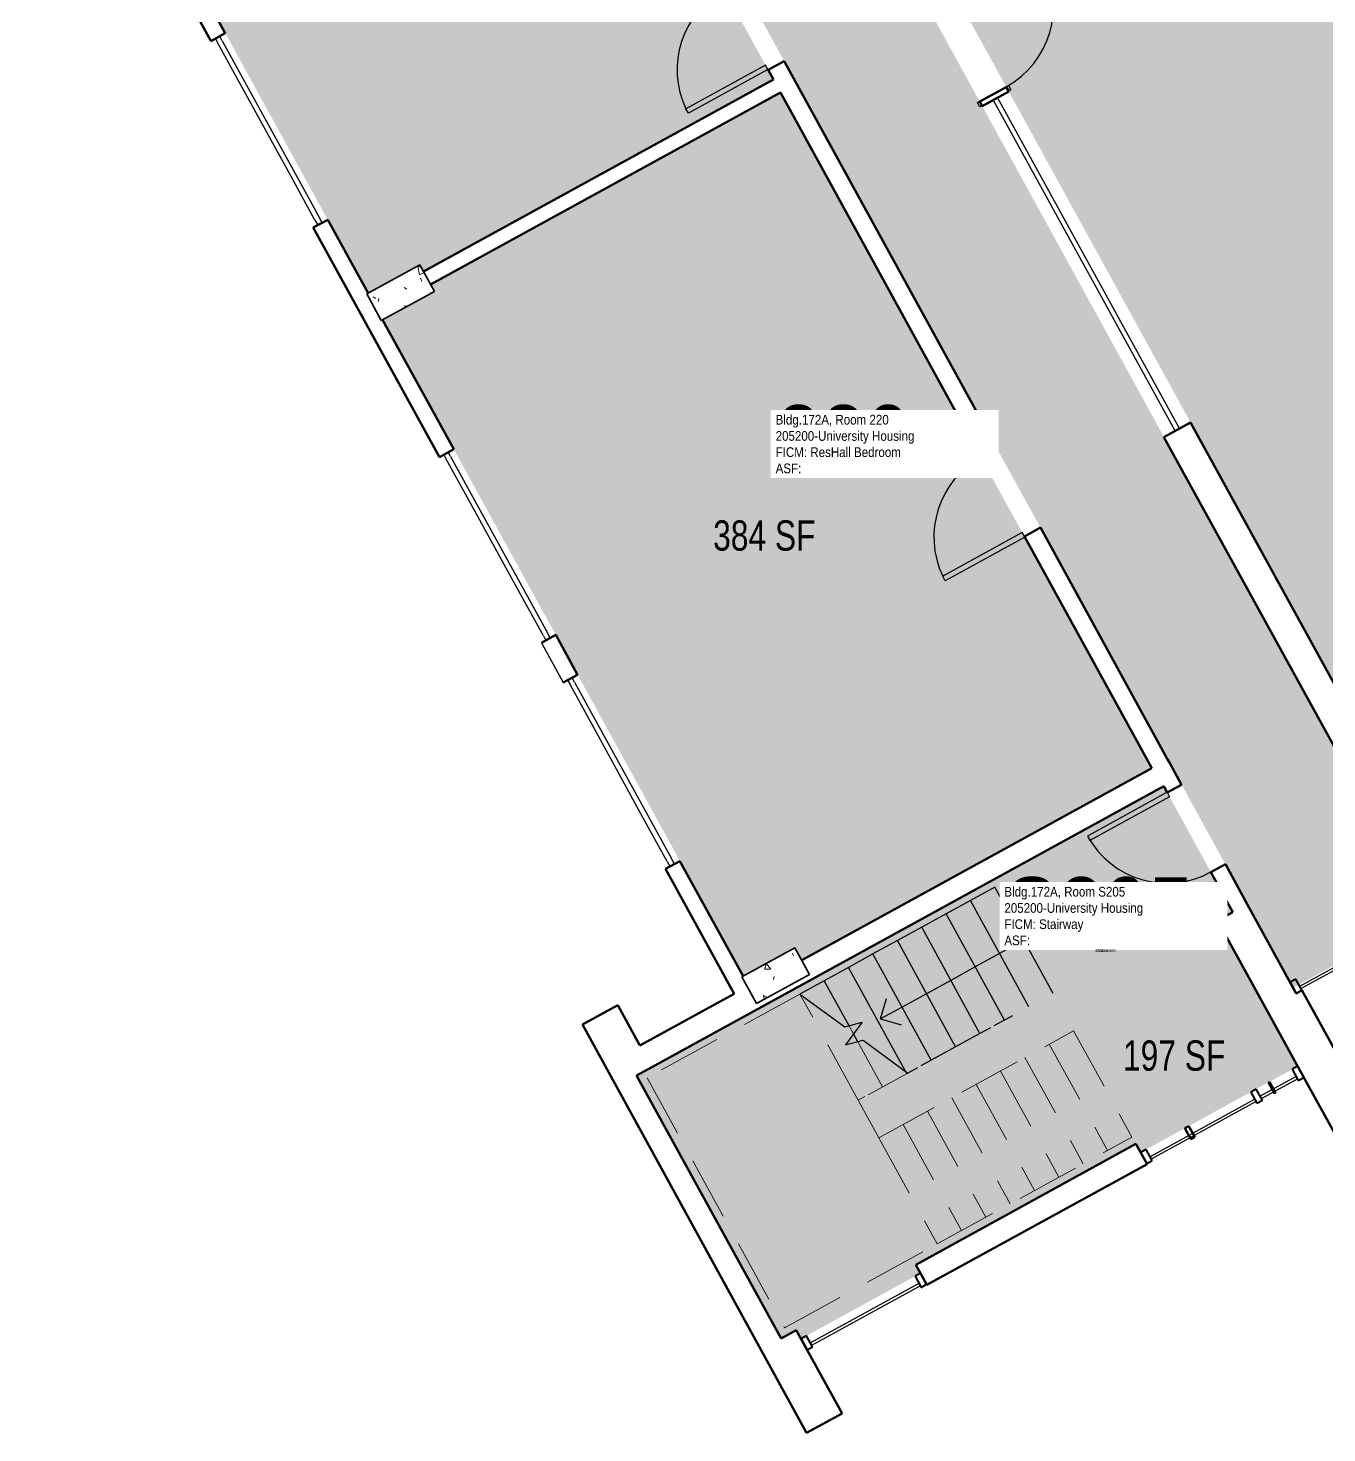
# Model space of a CAD drawing. Header units: inches. Extents: x 69231989 to 69233836, y 27661192 to 27663761.
# Drawn here: x 69232745 to 69233260, y 27661192 to 27661748 of the extents above; entities that cross this region are included whole.
import ezdxf
from ezdxf.enums import TextEntityAlignment as Align

# ---------------------------------------------------------------- set-up
doc = ezdxf.new("R2010")
doc.units = ezdxf.units.IN
doc.header["$LTSCALE"] = 100
doc.header["$MEASUREMENT"] = 0
doc.linetypes.add('DASHED2', pattern=[0.375, 0.25, -0.125])
for name, color, linetype in [('A-COLS', 5, 'CONTINUOUS'), ('A-DOOR', 2, 'CONTINUOUS'), ('A-FLOR', 3, 'CONTINUOUS'), ('A-GLAZ', 1, 'CONTINUOUS'), ('A-IDEN-RNUM', 7, 'CONTINUOUS'), ('A-IDEN-SNUM', 4, 'CONTINUOUS'), ('A-IDEN-VNUM', 4, 'CONTINUOUS'), ('A-WALL', 5, 'CONTINUOUS'), ('AREA-TEXT', 3, 'CONTINUOUS'), ('Rooms-Category-Color', 7, 'CONTINUOUS'), ('Rooms-College-Color', 7, 'CONTINUOUS'), ('Rooms-Department-Color', 7, 'CONTINUOUS'), ('Rooms-Division-Color', 7, 'CONTINUOUS'), ('Rooms-Information', 7, 'CONTINUOUS')]:
    doc.layers.add(name, color=color, linetype=linetype)
doc.styles.add('Arial', font='arial.ttf')
doc.styles.add('CP_AREA', font='arial.ttf', dxfattribs={"height": 15})
doc.styles.add('CP_ROOMSNUMBER', font='arial.ttf', dxfattribs={"height": 1})
doc.styles.add('CP_ROOMVNUMBER', font='arial.ttf', dxfattribs={"width": 0.85, "height": 0.075})

msp = doc.modelspace()

# ---------------------------------------------------------------- hatches: boundary and pattern name
at = {"layer": 'A-COLS', "lineweight": 5}
h = msp.add_hatch(dxfattribs=at)
h.set_pattern_fill('FP_25', color=256, angle=-241.2372, style=0, pattern_type=2)
h.set_pattern_definition([(338.7628, (69232586.704, 27662656.86), (6.5773, -26.8542), [2.88, -31.68]), (283.7628, (69232586.704, 27662656.86), (25.6356, 14.3354), [2.304, -25.344]), (29.2138, (69232587.252, 27662654.623), (32.21264, -12.5194), [2.448, -26.924]), (334.9468, (69232593.976, 27662659.33), (7.1632, -40.8486), [4.32, -47.52]), (25.399, (69232594.573, 27662655.927), (46.9627, -21.9517), [3.671, -40.386]), (279.947, (69232593.976, 27662659.33), (46.9628, -21.9519), [3.456, -38.016]), (309.7628, (69232593.393, 27662655.078), (-7.26654, -26.67593), [2.88, -31.68]), (254.7628, (69232593.393, 27662655.078), (29.3713, 0.1096), [2.304, -25.344]), (0.2138, (69232592.787, 27662652.854), (22.1043, -26.5667), [2.448, -26.924]), (326.2628, (69232586.704, 27662656.86), (12.25358, 3.66953), [1.267, -23.77, 1.267, -24.461, -25.44]), (326.2628, (69232586.704, 27662656.86), (12.25358, 3.66953), [-50.765, 1.267, -24.173]), (296.2628, (69232586.704, 27662656.86), (17.58944, -4.69334), [1.267, -13.402, 1.267, -23.194, -9.696]), (296.2628, (69232586.704, 27662656.86), (17.58944, -4.69334), [-39.13, 1.267, -8.429]), (256.2628, (69232583.949, 27662664.969), (5.77381, -19.68828), [1.267, -8.333, 1.267, -28.685, -39.744]), (256.2628, (69232583.949, 27662664.969), (5.77381, -19.68828), [-39.552, 1.267, -38.477]), (246.2628, (69232582.715, 27662668.604), (10.8433, -19.96816), [1.267, -11.213, 1.267, -18.624, -28.224]), (246.2628, (69232582.715, 27662668.604), (10.8433, -19.96816), [-32.371, 1.267, -26.957])])
h.paths.add_polyline_path([(69232879.39, 27661642.98), (69232885.16, 27661632.46), (69232906.2, 27661644.01), (69232900.43, 27661654.53)], flags=0)
h = msp.add_hatch(dxfattribs=at)
h.set_pattern_fill('FP_26', color=256, angle=-241.2372, style=0, pattern_type=2)
h.set_pattern_definition([(338.7628, (69232586.704, 27662656.86), (6.5773, -26.8542), [2.88, -31.68]), (283.7628, (69232586.704, 27662656.86), (25.6356, 14.3354), [2.304, -25.344]), (29.2138, (69232587.252, 27662654.623), (32.21264, -12.5194), [2.448, -26.924]), (334.9468, (69232593.976, 27662659.33), (7.1632, -40.8486), [4.32, -47.52]), (25.3988, (69232594.573, 27662655.927), (46.9627, -21.9517), [3.671, -40.386]), (279.9468, (69232593.976, 27662659.33), (46.9628, -21.9519), [3.456, -38.016]), (309.7628, (69232593.393, 27662655.077), (-7.26654, -26.67593), [2.88, -31.68]), (254.7628, (69232593.393, 27662655.077), (29.3713, 0.1096), [2.304, -25.344]), (0.2138, (69232592.787, 27662652.854), (22.1043, -26.5667), [2.448, -26.924]), (326.2628, (69232586.704, 27662656.861), (12.253576, 3.66953), [1.267, -23.77, 1.267, -24.461, -25.44]), (326.2628, (69232586.704, 27662656.861), (12.253576, 3.66953), [-50.765, 1.267, -24.173]), (296.2628, (69232586.704, 27662656.86), (17.58944, -4.69334), [1.267, -13.402, 1.267, -23.194, -9.696]), (296.2628, (69232586.704, 27662656.86), (17.58944, -4.69334), [-39.13, 1.267, -8.429]), (256.2628, (69232583.949, 27662664.969), (5.77381, -19.68828), [1.267, -8.333, 1.267, -28.685, -39.744]), (256.2628, (69232583.949, 27662664.969), (5.77381, -19.68828), [-39.552, 1.267, -38.477]), (246.2628, (69232582.715, 27662668.604), (10.8433, -19.96816), [1.267, -11.213, 1.267, -18.624, -28.224]), (246.2628, (69232582.715, 27662668.604), (10.8433, -19.96816), [-32.371, 1.267, -26.957])])
h.paths.add_polyline_path([(69233027.97, 27661372.29), (69233033.75, 27661361.77), (69233054.79, 27661373.32), (69233049.01, 27661383.84)], flags=0)
at = {"layer": 'Rooms-Category-Color', "true_color": 0xadadad}
for points in [[(69232797.91, 27662309.76), (69232745.28, 27662280.87), (69232748.06, 27662275.8), (69232822.34, 27662140.48), (69232897.64, 27662003.29), (69232961.22, 27661887.46), (69233048.25, 27661728.9), (69233196.66, 27661458.53), (69233197.17, 27661457.6), (69233198.74, 27661454.75), (69233228.16, 27661401.16), (69233228.16, 27661401.16), (69233232.95, 27661392.43), (69233246.36, 27661368), (69233246.93, 27661368.31), (69233299.12, 27661396.96), (69233195.33, 27661586.04), (69233103.93, 27661752.52), (69233103.82, 27661752.46), (69233098.05, 27661762.98), (69233103.42, 27661765.93), (69233376.06, 27661915.58), (69233381.42, 27661918.53), (69233387.2, 27661908.01), (69233387.09, 27661907.95), (69233476.84, 27661744.44), (69233478.35, 27661741.7), (69233478.35, 27661741.7), (69233479.74, 27661739.16), (69233582.26, 27661552.38), (69233634.97, 27661581.32), (69233617.87, 27661612.47), (69233617.88, 27661612.47), (69233587.59, 27661667.64), (69233500.44, 27661826.42), (69233436.98, 27661942.02), (69233349.82, 27662100.8), (69233286.07, 27662216.95), (69233210.76, 27662354.14), (69233134.03, 27662493.92), (69233100.08, 27662475.28), (69233081.6, 27662465.14), (69233086.44, 27662456.32), (69233114.79, 27662404.66), (69233114.82, 27662404.61), (69233116.07, 27662402.3), (69233134.87, 27662368.01), (69233136.14, 27662365.71), (69233136.17, 27662365.66), (69233192.55, 27662262.95), (69233193.84, 27662260.59), (69233193.81, 27662260.57), (69233291.62, 27662082.25), (69233291.62, 27662082.25), (69233306.3, 27662055.51), (69233301.05, 27662052.63), (69233304.07, 27662047.13), (69233329.31, 27662001.15), (69233332.33, 27661995.65), (69233337.55, 27661998.52), (69233352.56, 27661971.15), (69233289.01, 27661936.27), (69233286.71, 27661935.01), (69233135.35, 27661851.92), (69233132.44, 27661850.33), (69233069.16, 27661815.59), (69233055.74, 27661840.05), (69233053.71, 27661843.86), (69233051.17, 27661848.48), (69233023.18, 27661899.47), (69233008, 27661927.13), (69233007.95, 27661927.11), (69232909.61, 27662106.27), (69232909.03, 27662107.32), (69232802.9, 27662300.68)], [(69233195.09, 27661447.9), (69233194.37, 27661447.51), (69233055.81, 27661371.45), (69233032.47, 27661358.64), (69232986.27, 27661333.28), (69233043.53, 27661228.98), (69233049.55, 27661232.29), (69233051.42, 27661228.89), (69233098.76, 27661254.87), (69233096.89, 27661258.27), (69233184.07, 27661306.13), (69233185.94, 27661302.74), (69233248.18, 27661336.9), (69233236.06, 27661358.98), (69233235.84, 27661359.37), (69233221.23, 27661385.99), (69233221.23, 27661385.99), (69233216.44, 27661394.72), (69233222.46, 27661398.03)]]:
    msp.add_hatch(color=253, dxfattribs=at).paths.add_polyline_path(points)
at = {"layer": 'Rooms-Category-Color', "true_color": 0x728ef3}
for points in [[(69233376.57, 27661902.17), (69233114.45, 27661758.29), (69233173.39, 27661650.92), (69233278.37, 27661459.68), (69233540.49, 27661603.56), (69233467.62, 27661735.5), (69233467.96, 27661735.69)], [(69232820.45, 27661751.66), (69232879.93, 27661643.28), (69232900.43, 27661654.53), (69232901.87, 27661651.9), (69233040.49, 27661727.99), (69232956.28, 27661881.4), (69232879.61, 27661839.31), (69232902.89, 27661796.91)], [(69232885.71, 27661632.76), (69233028.52, 27661372.59), (69233049.01, 27661383.84), (69233051.72, 27661378.9), (69233190.34, 27661454.99), (69233043.31, 27661722.84), (69232904.69, 27661646.75), (69232906.2, 27661644.01)]]:
    msp.add_hatch(color=171, dxfattribs=at).paths.add_polyline_path(points)
at = {"layer": 'Rooms-College-Color', "true_color": 0xadadad}
for points in [[(69232797.91, 27662309.76), (69232745.28, 27662280.87), (69232748.06, 27662275.8), (69232822.34, 27662140.48), (69232897.64, 27662003.29), (69232961.22, 27661887.46), (69233048.25, 27661728.9), (69233196.66, 27661458.53), (69233197.17, 27661457.6), (69233198.74, 27661454.75), (69233228.16, 27661401.16), (69233228.16, 27661401.16), (69233232.95, 27661392.43), (69233246.36, 27661368), (69233246.93, 27661368.31), (69233299.12, 27661396.96), (69233195.33, 27661586.04), (69233103.93, 27661752.52), (69233103.82, 27661752.46), (69233098.05, 27661762.98), (69233103.42, 27661765.93), (69233376.06, 27661915.58), (69233381.42, 27661918.53), (69233387.2, 27661908.01), (69233387.09, 27661907.95), (69233476.84, 27661744.44), (69233478.35, 27661741.7), (69233478.35, 27661741.7), (69233479.74, 27661739.16), (69233582.26, 27661552.38), (69233634.97, 27661581.32), (69233617.87, 27661612.47), (69233617.88, 27661612.47), (69233587.59, 27661667.64), (69233500.44, 27661826.42), (69233436.98, 27661942.02), (69233349.82, 27662100.8), (69233286.07, 27662216.95), (69233210.76, 27662354.14), (69233134.03, 27662493.92), (69233100.08, 27662475.28), (69233081.6, 27662465.14), (69233086.44, 27662456.32), (69233114.79, 27662404.66), (69233114.82, 27662404.61), (69233116.07, 27662402.3), (69233134.87, 27662368.01), (69233136.14, 27662365.71), (69233136.17, 27662365.66), (69233192.55, 27662262.95), (69233193.84, 27662260.59), (69233193.81, 27662260.57), (69233291.62, 27662082.25), (69233291.62, 27662082.25), (69233306.3, 27662055.51), (69233301.05, 27662052.63), (69233304.07, 27662047.13), (69233329.31, 27662001.15), (69233332.33, 27661995.65), (69233337.55, 27661998.52), (69233352.56, 27661971.15), (69233289.01, 27661936.27), (69233286.71, 27661935.01), (69233135.35, 27661851.92), (69233132.44, 27661850.33), (69233069.16, 27661815.59), (69233055.74, 27661840.05), (69233053.71, 27661843.86), (69233051.17, 27661848.48), (69233023.18, 27661899.47), (69233008, 27661927.13), (69233007.95, 27661927.11), (69232909.61, 27662106.27), (69232909.03, 27662107.32), (69232802.9, 27662300.68)], [(69233376.57, 27661902.17), (69233114.45, 27661758.29), (69233173.39, 27661650.92), (69233278.37, 27661459.68), (69233540.49, 27661603.56), (69233467.62, 27661735.5), (69233467.96, 27661735.69)], [(69232820.45, 27661751.66), (69232879.93, 27661643.28), (69232900.43, 27661654.53), (69232901.87, 27661651.9), (69233040.49, 27661727.99), (69232956.28, 27661881.4), (69232879.61, 27661839.31), (69232902.89, 27661796.91)], [(69232885.71, 27661632.76), (69233028.52, 27661372.59), (69233049.01, 27661383.84), (69233051.72, 27661378.9), (69233190.34, 27661454.99), (69233043.31, 27661722.84), (69232904.69, 27661646.75), (69232906.2, 27661644.01)], [(69233195.09, 27661447.9), (69233194.37, 27661447.51), (69233055.81, 27661371.45), (69233032.47, 27661358.64), (69232986.27, 27661333.28), (69233043.53, 27661228.98), (69233049.55, 27661232.29), (69233051.42, 27661228.89), (69233098.76, 27661254.87), (69233096.89, 27661258.27), (69233184.07, 27661306.13), (69233185.94, 27661302.74), (69233248.18, 27661336.9), (69233236.06, 27661358.98), (69233235.84, 27661359.37), (69233221.23, 27661385.99), (69233221.23, 27661385.99), (69233216.44, 27661394.72), (69233222.46, 27661398.03)]]:
    msp.add_hatch(color=253, dxfattribs=at).paths.add_polyline_path(points)
at = {"layer": 'Rooms-Department-Color', "true_color": 0xacacac}
for points in [[(69232797.91, 27662309.76), (69232745.28, 27662280.87), (69232748.06, 27662275.8), (69232822.34, 27662140.48), (69232897.64, 27662003.29), (69232961.22, 27661887.46), (69233048.25, 27661728.9), (69233196.66, 27661458.53), (69233197.17, 27661457.6), (69233198.74, 27661454.75), (69233228.16, 27661401.16), (69233228.16, 27661401.16), (69233232.95, 27661392.43), (69233246.36, 27661368), (69233246.93, 27661368.31), (69233299.12, 27661396.96), (69233195.33, 27661586.04), (69233103.93, 27661752.52), (69233103.82, 27661752.46), (69233098.05, 27661762.98), (69233103.42, 27661765.93), (69233376.06, 27661915.58), (69233381.42, 27661918.53), (69233387.2, 27661908.01), (69233387.09, 27661907.95), (69233476.84, 27661744.44), (69233478.35, 27661741.7), (69233478.35, 27661741.7), (69233479.74, 27661739.16), (69233582.26, 27661552.38), (69233634.97, 27661581.32), (69233617.87, 27661612.47), (69233617.88, 27661612.47), (69233587.59, 27661667.64), (69233500.44, 27661826.42), (69233436.98, 27661942.02), (69233349.82, 27662100.8), (69233286.07, 27662216.95), (69233210.76, 27662354.14), (69233134.03, 27662493.92), (69233100.08, 27662475.28), (69233081.6, 27662465.14), (69233086.44, 27662456.32), (69233114.79, 27662404.66), (69233114.82, 27662404.61), (69233116.07, 27662402.3), (69233134.87, 27662368.01), (69233136.14, 27662365.71), (69233136.17, 27662365.66), (69233192.55, 27662262.95), (69233193.84, 27662260.59), (69233193.81, 27662260.57), (69233291.62, 27662082.25), (69233291.62, 27662082.25), (69233306.3, 27662055.51), (69233301.05, 27662052.63), (69233304.07, 27662047.13), (69233329.31, 27662001.15), (69233332.33, 27661995.65), (69233337.55, 27661998.52), (69233352.56, 27661971.15), (69233289.01, 27661936.27), (69233286.71, 27661935.01), (69233135.35, 27661851.92), (69233132.44, 27661850.33), (69233069.16, 27661815.59), (69233055.74, 27661840.05), (69233053.71, 27661843.86), (69233051.17, 27661848.48), (69233023.18, 27661899.47), (69233008, 27661927.13), (69233007.95, 27661927.11), (69232909.61, 27662106.27), (69232909.03, 27662107.32), (69232802.9, 27662300.68)], [(69233195.09, 27661447.9), (69233194.37, 27661447.51), (69233055.81, 27661371.45), (69233032.47, 27661358.64), (69232986.27, 27661333.28), (69233043.53, 27661228.98), (69233049.55, 27661232.29), (69233051.42, 27661228.89), (69233098.76, 27661254.87), (69233096.89, 27661258.27), (69233184.07, 27661306.13), (69233185.94, 27661302.74), (69233248.18, 27661336.9), (69233236.06, 27661358.98), (69233235.84, 27661359.37), (69233221.23, 27661385.99), (69233221.23, 27661385.99), (69233216.44, 27661394.72), (69233222.46, 27661398.03)]]:
    msp.add_hatch(color=253, dxfattribs=at).paths.add_polyline_path(points)
at = {"layer": 'Rooms-Department-Color', "true_color": 0x604aed}
for points in [[(69233376.57, 27661902.17), (69233114.45, 27661758.29), (69233173.39, 27661650.92), (69233278.37, 27661459.68), (69233540.49, 27661603.56), (69233467.62, 27661735.5), (69233467.96, 27661735.69)], [(69232820.45, 27661751.66), (69232879.93, 27661643.28), (69232900.43, 27661654.53), (69232901.87, 27661651.9), (69233040.49, 27661727.99), (69232956.28, 27661881.4), (69232879.61, 27661839.31), (69232902.89, 27661796.91)], [(69232885.71, 27661632.76), (69233028.52, 27661372.59), (69233049.01, 27661383.84), (69233051.72, 27661378.9), (69233190.34, 27661454.99), (69233043.31, 27661722.84), (69232904.69, 27661646.75), (69232906.2, 27661644.01)]]:
    msp.add_hatch(color=173, dxfattribs=at).paths.add_polyline_path(points)
at = {"layer": 'Rooms-Division-Color', "true_color": 0xadadad}
for points in [[(69232797.91, 27662309.76), (69232745.28, 27662280.87), (69232748.06, 27662275.8), (69232822.34, 27662140.48), (69232897.64, 27662003.29), (69232961.22, 27661887.46), (69233048.25, 27661728.9), (69233196.66, 27661458.53), (69233197.17, 27661457.6), (69233198.74, 27661454.75), (69233228.16, 27661401.16), (69233228.16, 27661401.16), (69233232.95, 27661392.43), (69233246.36, 27661368), (69233246.93, 27661368.31), (69233299.12, 27661396.96), (69233195.33, 27661586.04), (69233103.93, 27661752.52), (69233103.82, 27661752.46), (69233098.05, 27661762.98), (69233103.42, 27661765.93), (69233376.06, 27661915.58), (69233381.42, 27661918.53), (69233387.2, 27661908.01), (69233387.09, 27661907.95), (69233476.84, 27661744.44), (69233478.35, 27661741.7), (69233478.35, 27661741.7), (69233479.74, 27661739.16), (69233582.26, 27661552.38), (69233634.97, 27661581.32), (69233617.87, 27661612.47), (69233617.88, 27661612.47), (69233587.59, 27661667.64), (69233500.44, 27661826.42), (69233436.98, 27661942.02), (69233349.82, 27662100.8), (69233286.07, 27662216.95), (69233210.76, 27662354.14), (69233134.03, 27662493.92), (69233100.08, 27662475.28), (69233081.6, 27662465.14), (69233086.44, 27662456.32), (69233114.79, 27662404.66), (69233114.82, 27662404.61), (69233116.07, 27662402.3), (69233134.87, 27662368.01), (69233136.14, 27662365.71), (69233136.17, 27662365.66), (69233192.55, 27662262.95), (69233193.84, 27662260.59), (69233193.81, 27662260.57), (69233291.62, 27662082.25), (69233291.62, 27662082.25), (69233306.3, 27662055.51), (69233301.05, 27662052.63), (69233304.07, 27662047.13), (69233329.31, 27662001.15), (69233332.33, 27661995.65), (69233337.55, 27661998.52), (69233352.56, 27661971.15), (69233289.01, 27661936.27), (69233286.71, 27661935.01), (69233135.35, 27661851.92), (69233132.44, 27661850.33), (69233069.16, 27661815.59), (69233055.74, 27661840.05), (69233053.71, 27661843.86), (69233051.17, 27661848.48), (69233023.18, 27661899.47), (69233008, 27661927.13), (69233007.95, 27661927.11), (69232909.61, 27662106.27), (69232909.03, 27662107.32), (69232802.9, 27662300.68)], [(69233195.09, 27661447.9), (69233194.37, 27661447.51), (69233055.81, 27661371.45), (69233032.47, 27661358.64), (69232986.27, 27661333.28), (69233043.53, 27661228.98), (69233049.55, 27661232.29), (69233051.42, 27661228.89), (69233098.76, 27661254.87), (69233096.89, 27661258.27), (69233184.07, 27661306.13), (69233185.94, 27661302.74), (69233248.18, 27661336.9), (69233236.06, 27661358.98), (69233235.84, 27661359.37), (69233221.23, 27661385.99), (69233221.23, 27661385.99), (69233216.44, 27661394.72), (69233222.46, 27661398.03)]]:
    msp.add_hatch(color=253, dxfattribs=at).paths.add_polyline_path(points)
at = {"layer": 'Rooms-Division-Color', "true_color": 0x604aed}
for points in [[(69233376.57, 27661902.17), (69233114.45, 27661758.29), (69233173.39, 27661650.92), (69233278.37, 27661459.68), (69233540.49, 27661603.56), (69233467.62, 27661735.5), (69233467.96, 27661735.69)], [(69232820.45, 27661751.66), (69232879.93, 27661643.28), (69232900.43, 27661654.53), (69232901.87, 27661651.9), (69233040.49, 27661727.99), (69232956.28, 27661881.4), (69232879.61, 27661839.31), (69232902.89, 27661796.91)], [(69232885.71, 27661632.76), (69233028.52, 27661372.59), (69233049.01, 27661383.84), (69233051.72, 27661378.9), (69233190.34, 27661454.99), (69233043.31, 27661722.84), (69232904.69, 27661646.75), (69232906.2, 27661644.01)]]:
    msp.add_hatch(color=173, dxfattribs=at).paths.add_polyline_path(points)

# ---------------------------------------------------------------- linework, layer by layer
at = {"layer": 'A-COLS', "lineweight": 35}
for p, q in [((69232879.39, 27661642.98), (69232900.43, 27661654.53)), ((69232900.43, 27661654.53), (69232906.2, 27661644.01)), ((69232885.16, 27661632.46), (69232879.39, 27661642.98)), ((69232906.2, 27661644.01), (69232885.16, 27661632.46)), ((69233027.97, 27661372.29), (69233049.01, 27661383.84)), ((69233049.01, 27661383.84), (69233054.79, 27661373.32)), ((69233033.75, 27661361.77), (69233027.97, 27661372.29)), ((69233054.79, 27661373.32), (69233033.75, 27661361.77))]:
    msp.add_line(p, q, dxfattribs=at)
at = {"layer": 'A-DOOR'}
for p, q in [((69233037.37, 27661733.71), (69233005.86, 27661716.42)), ((69233038.33, 27661731.96), (69233037.37, 27661733.71)), ((69233038.33, 27661731.96), (69233006.82, 27661714.66)), ((69233132.69, 27661725.12), (69233133.57, 27661725.6)), ((69233133.57, 27661725.6), (69233134.53, 27661723.85)), ((69233134.53, 27661723.85), (69233133.66, 27661723.37)), ((69233006.82, 27661714.66), (69233005.86, 27661716.42)), ((69233121.3, 27661718.87), (69233122.17, 27661719.35)), ((69233122.26, 27661717.11), (69233121.3, 27661718.87)), ((69233123.14, 27661717.6), (69233122.26, 27661717.11)), ((69233139.08, 27661548.41), (69233107.57, 27661531.11)), ((69233140.05, 27661546.65), (69233139.08, 27661548.41)), ((69233140.05, 27661546.65), (69233108.54, 27661529.36)), ((69233108.54, 27661529.36), (69233107.57, 27661531.11)), ((69233196.44, 27661445.48), (69233164.88, 27661428.16)), ((69233197.4, 27661443.72), (69233165.84, 27661426.4)), ((69233196.44, 27661445.48), (69233197.4, 27661443.72)), ((69233164.88, 27661428.16), (69233165.84, 27661426.4))]:
    msp.add_line(p, q, dxfattribs=at)
at = {"layer": 'A-DOOR', "lineweight": 25}
for centre, start, end in [((69233115.37, 27661756.68), 298.7634, 28.7634), ((69233038.33, 27661731.96), 118.7628, 205.5781), ((69233140.05, 27661546.65), 118.7628, 205.5781), ((69233196.44, 27661445.48), 208.7623, 298.7623)]:
    msp.add_arc(centre, 36, start, end, dxfattribs=at)
at = {"layer": 'A-FLOR'}
for p, q in [((69233128.14, 27661407.87), (69233118.5, 27661402.58)), ((69233151.24, 27661365.79), (69233128.14, 27661407.87)), ((69233118.5, 27661402.58), (69233108.86, 27661397.29)), ((69233141.6, 27661360.5), (69233118.5, 27661402.58)), ((69233108.86, 27661397.29), (69233099.22, 27661391.99)), ((69233131.96, 27661355.21), (69233108.86, 27661397.29)), ((69233099.22, 27661391.99), (69233089.57, 27661386.7)), ((69233122.31, 27661349.92), (69233099.22, 27661391.99)), ((69233139.69, 27661386.83), (69233130.05, 27661381.54)), ((69233079.93, 27661381.41), (69233070.29, 27661376.11)), ((69233089.57, 27661386.7), (69233079.93, 27661381.41)), ((69233103.03, 27661339.33), (69233079.93, 27661381.41)), ((69233112.67, 27661344.62), (69233089.57, 27661386.7)), ((69233130.05, 27661381.54), (69233120.41, 27661376.25)), ((69233070.29, 27661376.11), (69233060.64, 27661370.82)), ((69233092.99, 27661334.76), (69233070.29, 27661376.11)), ((69233120.41, 27661376.25), (69233110.76, 27661370.95)), ((69233060.64, 27661370.82), (69233051, 27661365.53)), ((69233070.43, 27661352.99), (69233060.64, 27661370.82)), ((69233110.76, 27661370.95), (69233101.12, 27661365.66)), ((69233051, 27661365.53), (69233068.73, 27661352.53)), ((69233101.12, 27661365.66), (69233091.48, 27661360.37)), ((69233082.88, 27661355.65), (69233085.25, 27661363.79)), ((69233091.48, 27661360.37), (69233082.88, 27661355.65)), ((69233068.73, 27661352.53), (69233075.69, 27661354.41)), ((69233075.69, 27661354.41), (69233069.04, 27661345.34)), ((69233082.88, 27661355.65), (69233091.03, 27661353.28)), ((69233131.96, 27661355.21), (69233127.79, 27661352.92)), ((69233135.12, 27661356.95), (69233131.96, 27661355.21)), ((69233073.91, 27661346.65), (69233072.24, 27661349.7)), ((69233122.31, 27661349.92), (69233112.67, 27661344.62)), ((69233126.48, 27661352.2), (69233122.31, 27661349.92)), ((69233069.04, 27661345.34), (69233075.99, 27661347.21)), ((69233075.99, 27661347.21), (69233093.72, 27661334.22)), ((69233112.67, 27661344.62), (69233103.03, 27661339.33)), ((69233103.03, 27661339.33), (69233098.86, 27661337.04)), ((69233097.55, 27661336.32), (69233093.72, 27661334.22))]:
    msp.add_line(p, q, dxfattribs=at)
at = {"layer": 'A-FLOR', "linetype": 'DASHED2', "lineweight": 5}
for p, q in [((69233051, 27661365.53), (69232990.51, 27661332.33)), ((69233074.1, 27661323.45), (69233051, 27661365.53)), ((69233072.24, 27661349.7), (69233070.43, 27661352.99)), ((69233082.27, 27661308.56), (69233159.41, 27661350.91)), ((69233159.41, 27661350.91), (69233182.51, 27661308.83)), ((69233083.74, 27661328.74), (69233073.91, 27661346.65)), ((69233149.77, 27661345.61), (69233172.87, 27661303.54)), ((69233140.13, 27661340.32), (69233163.22, 27661298.24)), ((69232990.51, 27661332.33), (69233044.88, 27661233.28)), ((69233093.72, 27661334.22), (69233078.04, 27661325.62)), ((69233093.38, 27661334.04), (69233092.99, 27661334.76)), ((69233130.48, 27661335.03), (69233153.58, 27661292.95)), ((69233120.84, 27661329.74), (69233143.94, 27661287.66)), ((69233076.73, 27661324.89), (69233074.1, 27661323.45)), ((69233082.27, 27661308.56), (69233074.1, 27661323.45)), ((69233111.2, 27661324.44), (69233134.3, 27661282.36)), ((69233101.56, 27661319.15), (69233124.65, 27661277.07)), ((69233091.91, 27661313.86), (69233115.01, 27661271.78)), ((69233082.27, 27661308.56), (69233105.37, 27661266.49)), ((69233105.37, 27661266.49), (69233182.51, 27661308.83)), ((69233044.88, 27661233.28), (69233105.37, 27661266.49))]:
    msp.add_line(p, q, dxfattribs=at)
at = {"layer": 'A-GLAZ'}
for p, q in [((69232819.45, 27661744.12), (69232820.41, 27661742.37)), ((69232822.17, 27661743.33), (69232821.2, 27661745.08)), ((69232822.17, 27661743.33), (69232831.79, 27661725.8)), ((69232830.04, 27661724.83), (69232820.41, 27661742.37)), ((69232849.28, 27661689.77), (69232830.04, 27661724.83)), ((69232831.79, 27661725.8), (69232851.04, 27661690.73)), ((69233151.57, 27661676.15), (69233127.56, 27661719.88)), ((69233153.32, 27661677.11), (69233129.31, 27661720.85)), ((69232858.91, 27661672.24), (69232849.28, 27661689.77)), ((69232851.04, 27661690.73), (69232860.66, 27661673.2)), ((69233177.33, 27661633.38), (69233153.32, 27661677.11)), ((69232858.91, 27661672.24), (69232859.87, 27661670.48)), ((69232861.62, 27661671.45), (69232860.66, 27661673.2)), ((69233175.57, 27661632.42), (69233151.57, 27661676.15)), ((69233199.58, 27661588.68), (69233175.57, 27661632.42)), ((69233201.33, 27661589.64), (69233177.33, 27661633.38)), ((69232909.91, 27661579.32), (69232910.87, 27661577.57)), ((69232920.5, 27661560.04), (69232910.87, 27661577.57)), ((69232912.62, 27661578.53), (69232911.66, 27661580.28)), ((69232912.62, 27661578.53), (69232922.25, 27661561)), ((69232939.74, 27661524.97), (69232920.5, 27661560.04)), ((69232922.25, 27661561), (69232941.5, 27661525.93)), ((69232949.37, 27661507.44), (69232939.74, 27661524.97)), ((69232941.5, 27661525.93), (69232951.12, 27661508.4)), ((69232949.37, 27661507.44), (69232950.33, 27661505.69)), ((69232952.08, 27661506.65), (69232951.12, 27661508.4)), ((69232958.99, 27661489.91), (69232959.95, 27661488.15)), ((69232969.58, 27661470.62), (69232959.95, 27661488.15)), ((69232961.71, 27661489.12), (69232960.74, 27661490.87)), ((69232961.71, 27661489.12), (69232971.33, 27661471.58)), ((69232988.82, 27661435.56), (69232969.58, 27661470.62)), ((69232971.33, 27661471.58), (69232990.58, 27661436.52)), ((69232998.45, 27661418.02), (69232988.82, 27661435.56)), ((69232990.58, 27661436.52), (69233000.2, 27661418.99)), ((69232998.45, 27661418.02), (69232999.41, 27661416.27)), ((69233001.16, 27661417.23), (69233000.2, 27661418.99)), ((69233297.28, 27661395.1), (69233248.91, 27661368.55)), ((69233249.4, 27661367.67), (69233297.77, 27661394.22)), ((69233248.91, 27661368.55), (69233249.4, 27661367.67)), ((69233247.56, 27661332.83), (69233233.31, 27661325.01)), ((69233233.79, 27661324.14), (69233248.04, 27661331.96)), ((69233248.03, 27661331.97), (69233247.55, 27661332.85)), ((69233231.12, 27661323.81), (69233189.7, 27661301.07)), ((69233190.18, 27661300.2), (69233231.6, 27661322.93)), ((69233231.6, 27661322.93), (69233231.12, 27661323.81)), ((69233233.31, 27661325.01), (69233233.79, 27661324.14)), ((69233189.69, 27661301.09), (69233190.17, 27661300.21)), ((69233098.13, 27661250.82), (69233055.17, 27661227.24)), ((69233055.66, 27661226.37), (69233098.61, 27661249.95)), ((69233098.61, 27661249.95), (69233098.13, 27661250.82)), ((69233055.17, 27661227.24), (69233055.66, 27661226.37))]:
    msp.add_line(p, q, dxfattribs=at)
at = {"layer": 'A-GLAZ', "lineweight": 40, "extrusion": (0, 0, -1)}
for p, q in [((69233247.35, 27661371.39), (69233245.16, 27661370.19)), ((69233245.16, 27661370.19), (69233247.57, 27661365.81)), ((69233249.76, 27661367.01), (69233247.35, 27661371.39)), ((69233247.57, 27661365.81), (69233249.76, 27661367.01)), ((69233248.18, 27661336.9), (69233245.98, 27661335.7)), ((69233245.98, 27661335.7), (69233248.39, 27661331.31)), ((69233248.39, 27661331.31), (69233250.58, 27661332.52)), ((69233250.58, 27661332.52), (69233250.1, 27661333.39)), ((69233231.75, 27661327.86), (69233229.56, 27661326.66)), ((69233229.56, 27661326.66), (69233231.96, 27661322.28)), ((69233234.15, 27661323.48), (69233231.75, 27661327.86)), ((69233231.96, 27661322.28), (69233234.15, 27661323.48)), ((69233098.76, 27661254.87), (69233096.57, 27661253.67)), ((69233096.57, 27661253.67), (69233098.97, 27661249.29)), ((69233101.16, 27661250.49), (69233098.76, 27661254.87)), ((69233098.97, 27661249.29), (69233101.16, 27661250.49))]:
    msp.add_line(p, q, dxfattribs=at)
at = {"layer": 'A-GLAZ', "lineweight": 40}
for p, q in [((69233188.13, 27661303.94), (69233185.94, 27661302.74)), ((69233190.53, 27661299.56), (69233188.13, 27661303.94)), ((69233185.94, 27661302.74), (69233188.34, 27661298.35)), ((69233188.34, 27661298.35), (69233190.53, 27661299.56)), ((69233053.61, 27661230.09), (69233051.42, 27661228.89)), ((69233051.42, 27661228.89), (69233053.82, 27661224.51)), ((69233056.02, 27661225.71), (69233053.61, 27661230.09)), ((69233053.82, 27661224.51), (69233056.02, 27661225.71))]:
    msp.add_line(p, q, dxfattribs=at)
at = {"layer": 'A-WALL', "lineweight": 50}
for p, q in [((69232809.03, 27661758.95), (69232817.64, 27661743.27)), ((69232823.39, 27661746.29), (69232820.45, 27661751.66)), ((69232817.64, 27661743.27), (69232817.7, 27661743.16)), ((69232817.7, 27661743.16), (69232823.39, 27661746.29)), ((69233044.74, 27661735.31), (69233038.38, 27661731.82)), ((69233128.91, 27661581.96), (69233044.74, 27661735.31)), ((69233040.49, 27661727.99), (69232901.87, 27661651.9)), ((69233038.38, 27661731.82), (69233040.49, 27661727.99)), ((69232904.69, 27661646.75), (69233043.31, 27661722.84)), ((69233043.31, 27661722.84), (69233122.56, 27661578.47)), ((69233132.73, 27661725), (69233122.21, 27661719.23)), ((69233123.18, 27661717.48), (69233133.7, 27661723.25)), ((69233133.7, 27661723.25), (69233132.73, 27661725)), ((69233122.21, 27661719.23), (69233123.18, 27661717.48)), ((69232863.93, 27661672.43), (69232858.24, 27661669.3)), ((69232879.93, 27661643.28), (69232863.93, 27661672.43)), ((69232858.24, 27661669.3), (69232908.16, 27661578.36)), ((69232913.85, 27661581.49), (69232885.71, 27661632.76)), ((69233205.71, 27661592.05), (69233195.19, 27661586.28)), ((69233390.91, 27661254.66), (69233205.71, 27661592.05)), ((69233122.56, 27661578.47), (69233128.91, 27661581.96)), ((69233195.19, 27661586.28), (69233300.32, 27661394.77)), ((69232908.16, 27661578.36), (69232913.85, 27661581.49)), ((69233146.24, 27661550.4), (69233139.88, 27661546.91)), ((69233197.17, 27661457.6), (69233146.24, 27661550.4)), ((69233139.88, 27661546.91), (69233190.34, 27661454.99)), ((69232954.27, 27661507.85), (69232948.58, 27661504.72)), ((69232962.93, 27661492.07), (69232954.27, 27661507.85)), ((69232957.21, 27661489), (69232957.24, 27661488.94)), ((69232957.24, 27661488.94), (69232962.93, 27661492.07)), ((69233190.34, 27661454.99), (69233051.72, 27661378.9)), ((69233202.18, 27661448.49), (69233196.7, 27661458.48)), ((69233196.48, 27661445.37), (69233202.18, 27661448.49)), ((69232992.3, 27661336.59), (69233195.09, 27661447.9)), ((69233195.09, 27661447.9), (69233196.48, 27661445.37)), ((69233003.47, 27661418.22), (69232997.78, 27661415.09)), ((69232997.78, 27661415.09), (69233024.93, 27661365.62)), ((69233028.52, 27661372.59), (69233003.47, 27661418.22)), ((69233219.5, 27661416.94), (69233213.8, 27661413.81)), ((69233228.16, 27661401.16), (69233219.5, 27661416.94)), ((69233213.8, 27661413.81), (69233222.46, 27661398.03)), ((69233222.46, 27661398.03), (69233216.44, 27661394.72)), ((69233247.56, 27661365.81), (69233228.16, 27661401.16)), ((69233216.44, 27661394.72), (69233250.58, 27661332.52)), ((69233024.93, 27661365.62), (69232987.61, 27661345.14)), ((69233278.45, 27661315), (69233249.76, 27661367.01)), ((69232978.83, 27661361.13), (69232964.8, 27661353.43)), ((69232987.61, 27661345.14), (69232978.83, 27661361.13)), ((69232964.8, 27661353.43), (69232978.28, 27661328.89)), ((69232986.28, 27661333.28), (69232992.3, 27661336.59)), ((69233043.53, 27661228.98), (69232986.28, 27661333.28)), ((69233250.1, 27661333.39), (69233264.42, 27661307.31)), ((69232978.28, 27661328.89), (69233053.63, 27661191.6)), ((69233237, 27661330.77), (69233236.56, 27661330.52)), ((69233236.56, 27661330.52), (69233238.97, 27661326.14)), ((69233239.4, 27661326.38), (69233237, 27661330.77)), ((69233238.97, 27661326.14), (69233239.4, 27661326.38)), ((69233205, 27661313.2), (69233203.47, 27661312.36)), ((69233203.47, 27661312.36), (69233205.87, 27661307.98)), ((69233207.41, 27661308.82), (69233205, 27661313.2)), ((69233184.07, 27661306.13), (69233096.89, 27661258.27)), ((69233188.47, 27661298.13), (69233184.07, 27661306.13)), ((69233205.87, 27661307.98), (69233207.41, 27661308.82)), ((69233101.28, 27661250.27), (69233188.47, 27661298.13)), ((69233096.89, 27661258.27), (69233101.28, 27661250.27)), ((69233049.55, 27661232.29), (69233043.53, 27661228.98)), ((69233067.66, 27661199.3), (69233049.55, 27661232.29)), ((69233053.63, 27661191.6), (69233067.66, 27661199.3))]:
    msp.add_line(p, q, dxfattribs=at)
at = {"layer": 'A-WALL'}
for p, q in [((69232948.58, 27661504.72), (69232957.21, 27661489)), ((69232954.15, 27661508.08), (69232954.27, 27661507.85))]:
    msp.add_line(p, q, dxfattribs=at)

# ---------------------------------------------------------------- texts
at = {"layer": 'A-FLOR', "style": 'Arial'}
msp.add_text('UP', height=9, rotation=288.7628, dxfattribs=at).set_placement((69233138.82, 27661400.28))
at = {"layer": 'A-IDEN-RNUM', "style": 'CP_ROOMSNUMBER'}
for s, p in [('0220-00', (69233070.68, 27661580.52)), ('S205-00', (69233168, 27661382.22))]:
    msp.add_text(s, height=1, dxfattribs=at).set_placement(p)
at = {"layer": 'A-IDEN-SNUM', "style": 'CP_ROOMSNUMBER'}
for s, p in [('172A022000', (69233065.33, 27661583.05)), ('172AS20500', (69233167.91, 27661382.22))]:
    msp.add_text(s, height=1, dxfattribs=at).set_placement(p)
at = {"layer": 'A-IDEN-VNUM', "style": 'CP_ROOMVNUMBER', "width": 0.85}
for s, p in [('220', (69233041.36, 27661571.88)), ('S205', (69233131.97, 27661384.81))]:
    msp.add_text(s, height=27, dxfattribs=at).set_placement(p)
at = {"layer": 'AREA-TEXT', "style": 'CP_AREA', "width": 0.75}
for s, p in [('384 SF', (69233036.88, 27661547.26)), ('197 SF', (69233199.22, 27661341.15))]:
    msp.add_text(s, height=12, dxfattribs=at).set_placement(p, align=Align.MIDDLE_CENTER)

# ---------------------------------------------------------------- next in the draw order: texts
at = {"layer": 'Rooms-Information', "char_height": 3.8571, "width": 86.4, "attachment_point": 7, "style": 'CP_ROOMVNUMBER', "bg_fill": 3, "box_fill_scale": 1.5, "bg_fill_color": 256, "bg_fill_true_color": 13158600, "bg_fill_transparency": 0}
for s, insert in [('Bldg.172A, Room 220^M^J205200-University Housing^M^JFICM: ResHall Bedroom^M^JASF: ', (69233041.36, 27661571.88)), ('Bldg.172A, Room S205^M^J205200-University Housing^M^JFICM: Stairway^M^JASF: ', (69233131.97, 27661384.81))]:
    msp.add_mtext(s, dxfattribs=dict(at, insert=insert))

doc.saveas('drawing.dxf')
